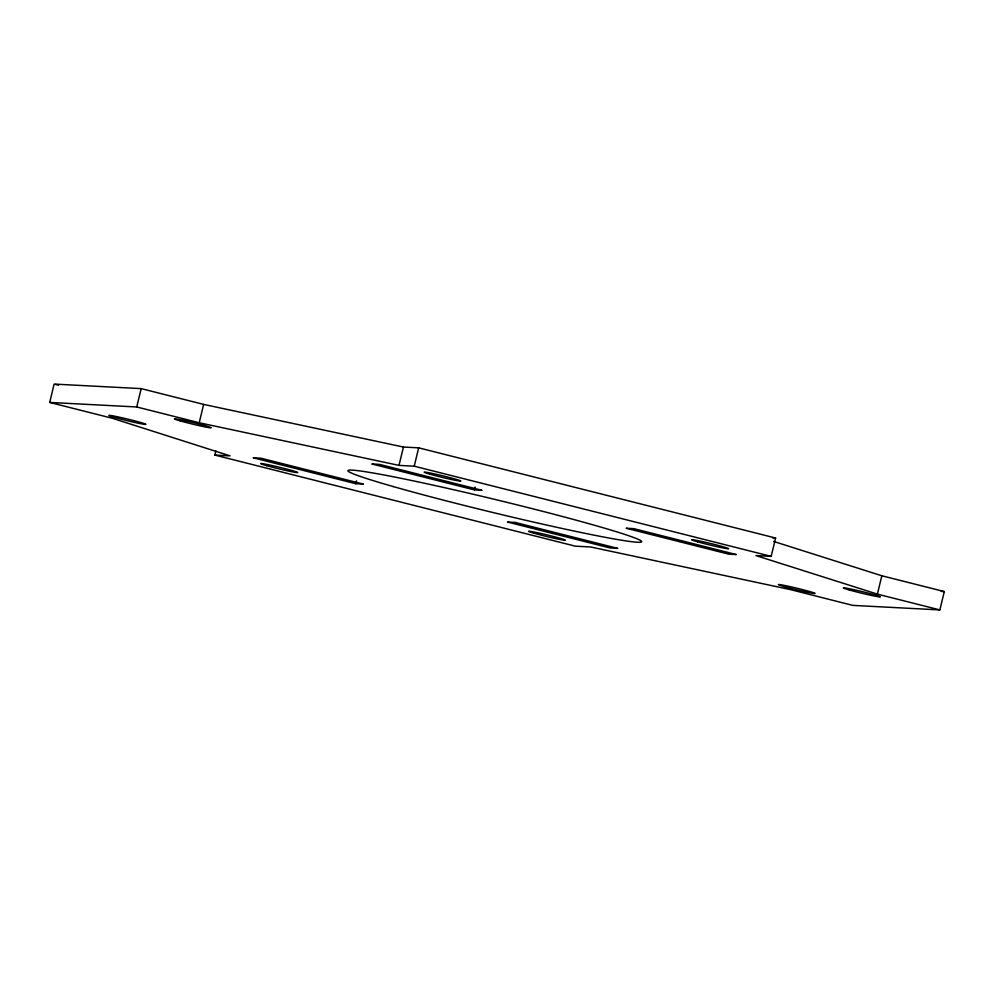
<?xml version="1.0" encoding="UTF-8"?>
<svg xmlns="http://www.w3.org/2000/svg" width="994" height="994" viewBox="0 0 994 994"><rect width="100%" height="100%" fill="white"/><g stroke="black" fill="none" stroke-linecap="round" stroke-linejoin="round"><path stroke-width="1.49" d="M215.884 450.841L214.866 455.078L230.086 455.873L112.16 418.226L49.7 402.433L54.136 384.082L141.185 388.617L203.646 404.409L403.44 447.039L418.673 447.834L775.618 538.027L771.17 556.379L755.937 555.584L877.391 594.126L939.864 609.918L944.3 591.567L881.84 575.774L773.556 541.407M49.7 402.433L136.737 406.968L141.185 388.617M136.737 406.968L199.21 422.761L203.646 404.409M355.827 483.718L363.444 484.115L260.826 458.184L253.209 457.787L355.827 483.718L356.511 480.897M199.21 422.761L399.004 465.391L403.44 447.039M399.004 465.391L414.237 466.186L418.673 447.834M474.449 489.905L482.04 490.303L379.41 464.372L371.831 463.974L474.449 489.905L475.132 487.085M877.391 594.126L881.84 575.774M772.562 537.866L775.618 538.027M941.243 591.405L944.3 591.567M939.864 609.918L852.815 605.383L790.354 589.591L590.56 546.961L575.327 546.166L214.866 455.078M414.237 466.186L771.17 556.379M55.627 384.454L58.596 385.212M515.14 522.446L507.524 522.049L610.142 547.98L617.759 548.377L515.14 522.446M633.737 528.634L626.145 528.236L728.764 554.167L736.355 554.565L633.737 528.634M697.539 541.805A18.898 0.82 13.6 0 0 728.08 548.763A18.898 0.82 13.6 0 0 705.081 542.19A18.898 0.82 13.6 0 0 697.539 541.805M429.843 474.15A18.898 0.82 13.6 0 0 460.384 481.108A18.898 0.82 13.6 0 0 437.372 474.548A18.898 0.82 13.6 0 0 429.843 474.15M393.239 486.563A151.187 6.598 13.6 0 0 637.552 542.252A151.187 6.598 13.6 0 0 453.55 489.707A151.187 6.598 13.6 0 0 393.239 486.563M180.1 420.86A18.898 0.82 13.6 0 0 210.641 427.83A18.898 0.82 13.6 0 0 187.63 421.257A18.898 0.82 13.6 0 0 180.1 420.86M849.361 589.989A18.898 0.82 13.6 0 0 879.901 596.947A18.898 0.82 13.6 0 0 856.903 590.374A18.898 0.82 13.6 0 0 849.361 589.989M114.819 417.468A18.898 0.82 13.6 0 0 145.36 424.426A18.898 0.82 13.6 0 0 122.349 417.853A18.898 0.82 13.6 0 0 114.819 417.468M266.628 465.652A18.898 0.82 13.6 0 0 297.169 472.61A18.898 0.82 13.6 0 0 274.17 466.037A18.898 0.82 13.6 0 0 266.628 465.652M534.337 533.293A18.898 0.82 13.6 0 0 564.878 540.251A18.898 0.82 13.6 0 0 541.879 533.691A18.898 0.82 13.6 0 0 534.337 533.293M784.08 586.584A18.898 0.82 13.6 0 0 814.62 593.542A18.898 0.82 13.6 0 0 791.622 586.982A18.898 0.82 13.6 0 0 784.08 586.584"/></g></svg>
